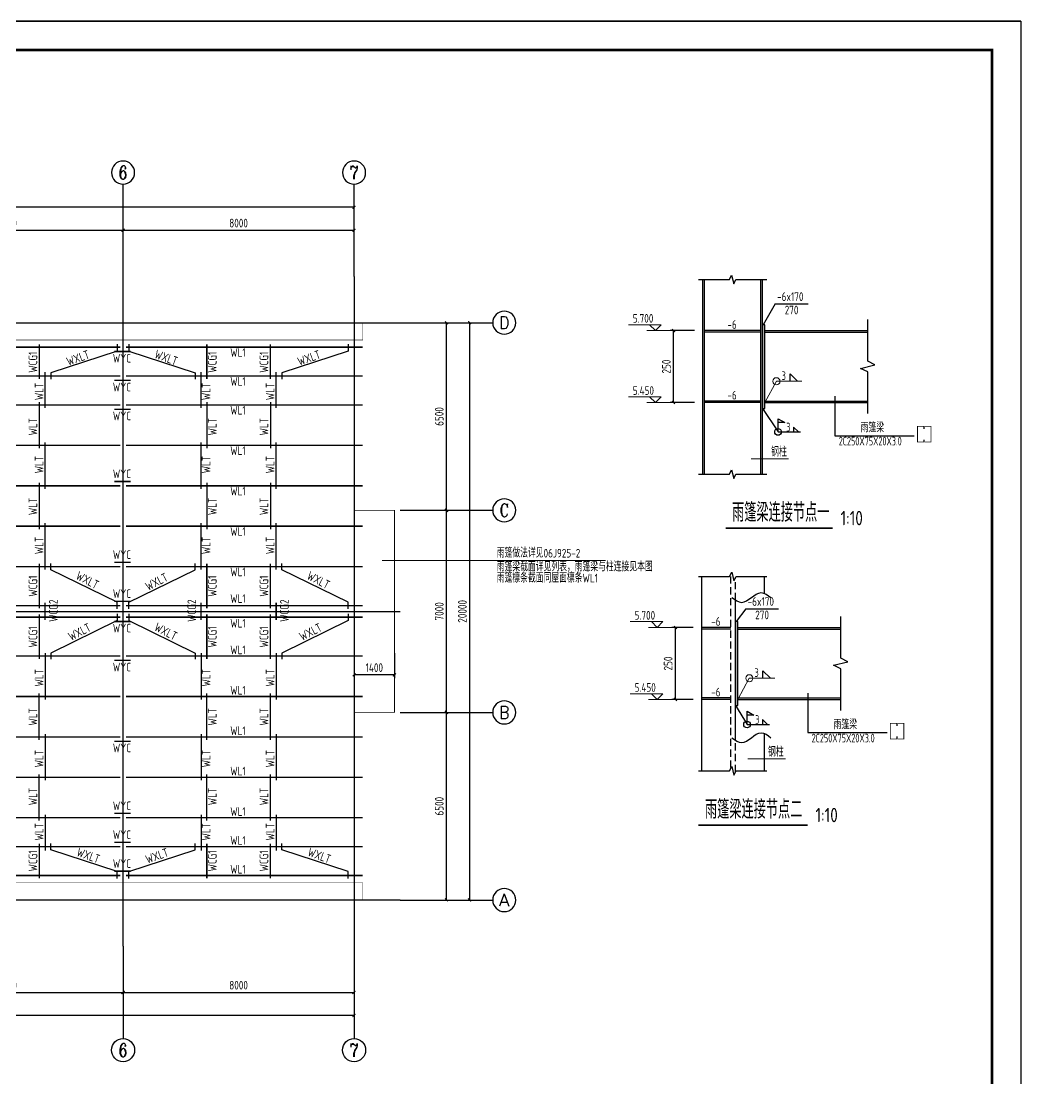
# Model space of a CAD drawing. Header units: millimetres. Extents: x 866561 to 877878, y 40199 to 44891.
# Drawn here: x 872699.3 to 873045.5, y 40432.4 to 40798.7 of the extents above; entities that cross this region are included whole.
import ezdxf
from ezdxf.enums import TextEntityAlignment as Align

# ---------------------------------------------------------------- set-up
doc = ezdxf.new("R2010")
doc.units = ezdxf.units.MM
doc.header["$LTSCALE"] = 1000
doc.header["$MEASUREMENT"] = 0
doc.linetypes.add('( Hidden )', pattern=[0.375, 0.25, -0.125])
doc.linetypes.add('DOTE', pattern=[2.42, 2, -0.2, 0.02, -0.2])
for name, color, linetype in [('10', 7, 'Continuous'), ('1111', 134, 'Continuous'), ('1307', 7, 'Continuous'), ('AXIS', 3, 'Continuous'), ('AXIS_TEXT', 7, 'Continuous'), ('D1', 112, 'Continuous'), ('D2', 6, 'Continuous'), ('DIM', 7, 'Continuous'), ('DOTE', 1, 'DOTE'), ('M_Prof', 2, 'Continuous'), ('M_Thin', 7, 'Continuous'), ('柱子', 8, 'Continuous'), ('标注', 7, 'Continuous'), ('檩条', 34, 'Continuous'), ('索引符号标注', 253, 'Continuous')]:
    doc.layers.add(name, color=color, linetype=linetype)
for name, color, linetype, lineweight in [('_0', 7, 'Continuous', 25), ('D3', 62, 'Continuous', 9), ('LZ', 64, 'Continuous', 9), ('细实线', 1, 'Continuous', 20)]:
    doc.layers.add(name, color=color, linetype=linetype, lineweight=lineweight)
doc.styles.add('_TCH_AXIS', font='COMPLEX', dxfattribs={"bigfont": 'GBCBIG'})
doc.styles.add('COMPLEX', font='COMPLEX')
doc.styles.add('GBHZ', font='gbenor.shx', dxfattribs={"width": 0.9, "bigfont": 'gbcbig.shx'})
doc.styles.add('TSSD_Dimension', font='Tssdeng.shx', dxfattribs={"width": 0.7, "bigfont": 'hztxt.shx'})
doc.styles.add('TSSD_REIN', font='tssdeng.shx', dxfattribs={"width": 0.7, "bigfont": 'tssdchn.shx'})
doc.dimstyles.new('Y10', dxfattribs={"dimscale": 0, "dimtxt": 3, "dimasz": 0.01, "dimexe": 1.2, "dimexo": 1, "dimgap": 1, "dimtad": 1, "dimdec": 0, "dimlfac": 10, "dimzin": 0, "dimdsep": 46, "dimtxsty": 'GBHZ', "dimblk1": 'DX', "dimblk2": 'DX', "dimsah": 1, "dimcen": 0.09, "dimdle": 1, "dimadec": 0, "dimazin": 0, "dimtfac": 1, "dimtdec": 0, "dimtix": 1, "dimtmove": 2, "dimatfit": 3, "dimldrblk": 'DX', "dimfxl": 0, "dimtolj": 1, "dimtzin": 0, "dimarcsym": 0})
doc.dimstyles.new('Y100', dxfattribs={"dimscale": 0, "dimtxt": 3, "dimasz": 0.01, "dimexe": 1.2, "dimexo": 2, "dimgap": 1, "dimtad": 1, "dimdec": 0, "dimlfac": 100, "dimzin": 0, "dimdsep": 46, "dimtxsty": 'GBHZ', "dimblk": 'DX', "dimcen": 0.09, "dimdle": 1, "dimclrd": 7, "dimclre": 7, "dimclrt": 7, "dimadec": 0, "dimazin": 0, "dimtfac": 1, "dimtdec": 0, "dimtix": 1, "dimtmove": 2, "dimatfit": 3, "dimldrblk": 'DX', "dimfxl": 0, "dimtolj": 1, "dimtzin": 0, "dimarcsym": 0})

# ---------------------------------------------------------------- blocks, each defined once
blk = doc.blocks.new('DX')
at = {"color": 0, "linetype": 'ByBlock', "const_width": 40}
blk.add_lwpolyline([(-54, -51), (46, 49)], dxfattribs=at)
blk = doc.blocks.new('*D150')
at = {"layer": 'Defpoints', "color": 0, "linetype": 'ByBlock', "transparency": 16777216}
for p in [(872925.23, 40691.6), (872933.44, 40691.6), (872933.44, 40666.6)]:
    blk.add_point(p, dxfattribs=at)
at = {"layer": 'dim', "color": 0, "linetype": 'ByBlock', "lineweight": -2, "transparency": 16777216}
for p, q in [((872932.44, 40691.6), (872924.03, 40691.6)), ((872925.23, 40666.61), (872925.23, 40691.59)), ((872932.44, 40666.6), (872924.03, 40666.6))]:
    blk.add_line(p, q, dxfattribs=at)
at = {"layer": 'dim', "color": 0, "linetype": 'ByBlock', "lineweight": -2, "transparency": 16777216, "xscale": 0.01, "yscale": 0.01, "zscale": 0.01}
for p, rotation in [((872925.23, 40691.6), 90), ((872925.23, 40666.6), 270)]:
    blk.add_blockref('DX', p, dxfattribs=dict(at, rotation=rotation))
at = {"layer": 'dim', "color": 0, "linetype": 'ByBlock', "transparency": 16777216, "insert": (872922.73, 40679.1), "char_height": 3, "attachment_point": 5, "rotation": 90, "style": 'GBHZ'}
blk.add_mtext('\\A1;250', dxfattribs=at)
blk = doc.blocks.new('*D151')
at = {"layer": 'Defpoints', "color": 0, "linetype": 'ByBlock', "transparency": 16777216}
for p in [(872925.85, 40588.73), (872933.06, 40588.73), (872933.06, 40563.73)]:
    blk.add_point(p, dxfattribs=at)
at = {"layer": 'dim', "color": 0, "linetype": 'ByBlock', "lineweight": -2, "transparency": 16777216}
for p, q in [((872932.06, 40588.73), (872924.65, 40588.73)), ((872925.85, 40563.74), (872925.85, 40588.72)), ((872932.06, 40563.73), (872924.65, 40563.73))]:
    blk.add_line(p, q, dxfattribs=at)
at = {"layer": 'dim', "color": 0, "linetype": 'ByBlock', "lineweight": -2, "transparency": 16777216, "xscale": 0.01, "yscale": 0.01, "zscale": 0.01}
for p, rotation in [((872925.85, 40588.73), 90), ((872925.85, 40563.73), 270)]:
    blk.add_blockref('DX', p, dxfattribs=dict(at, rotation=rotation))
at = {"layer": 'dim', "color": 0, "linetype": 'ByBlock', "transparency": 16777216, "insert": (872923.35, 40576.23), "char_height": 3, "attachment_point": 5, "rotation": 90, "style": 'GBHZ'}
blk.add_mtext('\\A1;250', dxfattribs=at)
blk = doc.blocks.new('_AXISO')
blk.add_circle((0, 0), 0.5)
at = {"layer": 'AXIS_TEXT', "style": 'COMPLEX', "width": 1.041667}
blk.add_attdef('A', text='', height=0.56, dxfattribs=at).set_placement((-0.25, -0.28), (0.25, -0.28), align=Align.FIT)
blk = doc.blocks.new('*D503')
at = {"layer": 'Defpoints', "color": 0, "transparency": 16777216}
for p in [(872654.6, 40478.3), (872734.6, 40478.3), (872734.6, 40462.3)]:
    blk.add_point(p, dxfattribs=at)
at = {"layer": 'dim', "color": 7, "lineweight": -2, "transparency": 16777216}
for p, q in [((872654.6, 40476.3), (872654.6, 40461.1)), ((872734.6, 40476.3), (872734.6, 40461.1)), ((872654.61, 40462.3), (872734.59, 40462.3))]:
    blk.add_line(p, q, dxfattribs=at)
at = {"layer": 'dim', "color": 7, "lineweight": -2, "transparency": 16777216, "xscale": 0.01, "yscale": 0.01, "zscale": 0.01, "rotation": 180}
blk.add_blockref('DX', (872654.6, 40462.3), dxfattribs=at)
at = {"layer": 'dim', "color": 7, "lineweight": -2, "transparency": 16777216, "xscale": 0.01, "yscale": 0.01, "zscale": 0.01}
blk.add_blockref('DX', (872734.6, 40462.3), dxfattribs=at)
at = {"layer": 'dim', "color": 7, "transparency": 16777216, "insert": (872694.6, 40464.8), "char_height": 3, "attachment_point": 5, "style": 'GBHZ'}
blk.add_mtext('\\A1;8000', dxfattribs=at)
blk = doc.blocks.new('*D504')
at = {"layer": 'Defpoints', "color": 0, "transparency": 16777216}
for p in [(872734.6, 40478.3), (872814.6, 40478.3), (872814.6, 40462.3)]:
    blk.add_point(p, dxfattribs=at)
at = {"layer": 'dim', "color": 7, "lineweight": -2, "transparency": 16777216}
for p, q in [((872734.6, 40476.3), (872734.6, 40461.1)), ((872814.6, 40476.3), (872814.6, 40461.1)), ((872734.61, 40462.3), (872814.59, 40462.3))]:
    blk.add_line(p, q, dxfattribs=at)
at = {"layer": 'dim', "color": 7, "lineweight": -2, "transparency": 16777216, "xscale": 0.01, "yscale": 0.01, "zscale": 0.01, "rotation": 180}
blk.add_blockref('DX', (872734.6, 40462.3), dxfattribs=at)
at = {"layer": 'dim', "color": 7, "lineweight": -2, "transparency": 16777216, "xscale": 0.01, "yscale": 0.01, "zscale": 0.01}
blk.add_blockref('DX', (872814.6, 40462.3), dxfattribs=at)
at = {"layer": 'dim', "color": 7, "transparency": 16777216, "insert": (872774.6, 40464.8), "char_height": 3, "attachment_point": 5, "style": 'GBHZ'}
blk.add_mtext('\\A1;8000', dxfattribs=at)
blk = doc.blocks.new('*D505')
at = {"layer": 'Defpoints', "color": 0, "transparency": 16777216}
for p in [(872334.6, 40478.3), (872814.6, 40478.3), (872334.6, 40454.3)]:
    blk.add_point(p, dxfattribs=at)
at = {"layer": 'dim', "color": 7, "lineweight": -2, "transparency": 16777216}
for p, q in [((872334.6, 40476.3), (872334.6, 40453.1)), ((872814.6, 40476.3), (872814.6, 40453.1)), ((872814.59, 40454.3), (872334.61, 40454.3))]:
    blk.add_line(p, q, dxfattribs=at)
at = {"layer": 'dim', "color": 7, "lineweight": -2, "transparency": 16777216, "xscale": 0.01, "yscale": 0.01, "zscale": 0.01, "rotation": 180}
blk.add_blockref('DX', (872334.6, 40454.3), dxfattribs=at)
at = {"layer": 'dim', "color": 7, "lineweight": -2, "transparency": 16777216, "xscale": 0.01, "yscale": 0.01, "zscale": 0.01}
blk.add_blockref('DX', (872814.6, 40454.3), dxfattribs=at)
at = {"layer": 'dim', "color": 7, "transparency": 16777216, "insert": (872574.6, 40456.8), "char_height": 3, "attachment_point": 5, "style": 'GBHZ'}
blk.add_mtext('\\A1;48000', dxfattribs=at)
blk = doc.blocks.new('*D510')
at = {"layer": 'Defpoints', "color": 0, "transparency": 16777216}
for p in [(872830.6, 40559.3), (872846.6, 40559.3), (872830.6, 40494.3)]:
    blk.add_point(p, dxfattribs=at)
at = {"layer": 'dim', "color": 7, "lineweight": -2, "transparency": 16777216}
for p, q in [((872832.6, 40559.3), (872847.8, 40559.3)), ((872846.6, 40494.31), (872846.6, 40559.29)), ((872832.6, 40494.3), (872847.8, 40494.3))]:
    blk.add_line(p, q, dxfattribs=at)
at = {"layer": 'dim', "color": 7, "lineweight": -2, "transparency": 16777216, "xscale": 0.01, "yscale": 0.01, "zscale": 0.01}
for p, rotation in [((872846.6, 40559.3), 90), ((872846.6, 40494.3), 270)]:
    blk.add_blockref('DX', p, dxfattribs=dict(at, rotation=rotation))
at = {"layer": 'dim', "color": 7, "transparency": 16777216, "insert": (872844.1, 40526.8), "char_height": 3, "attachment_point": 5, "rotation": 90, "style": 'GBHZ'}
blk.add_mtext('\\A1;6500', dxfattribs=at)
blk = doc.blocks.new('*D511')
at = {"layer": 'Defpoints', "color": 0, "transparency": 16777216}
for p in [(872830.6, 40629.3), (872846.6, 40629.3), (872830.6, 40559.3)]:
    blk.add_point(p, dxfattribs=at)
at = {"layer": 'dim', "color": 7, "lineweight": -2, "transparency": 16777216}
for p, q in [((872832.6, 40629.3), (872847.8, 40629.3)), ((872846.6, 40559.31), (872846.6, 40629.29)), ((872832.6, 40559.3), (872847.8, 40559.3))]:
    blk.add_line(p, q, dxfattribs=at)
at = {"layer": 'dim', "color": 7, "lineweight": -2, "transparency": 16777216, "xscale": 0.01, "yscale": 0.01, "zscale": 0.01}
for p, rotation in [((872846.6, 40629.3), 90), ((872846.6, 40559.3), 270)]:
    blk.add_blockref('DX', p, dxfattribs=dict(at, rotation=rotation))
at = {"layer": 'dim', "color": 7, "transparency": 16777216, "insert": (872844.1, 40594.3), "char_height": 3, "attachment_point": 5, "rotation": 90, "style": 'GBHZ'}
blk.add_mtext('\\A1;7000', dxfattribs=at)
blk = doc.blocks.new('*D512')
at = {"layer": 'Defpoints', "color": 0, "transparency": 16777216}
for p in [(872830.6, 40694.3), (872846.6, 40694.3), (872830.6, 40629.3)]:
    blk.add_point(p, dxfattribs=at)
at = {"layer": 'dim', "color": 7, "lineweight": -2, "transparency": 16777216}
for p, q in [((872832.6, 40694.3), (872847.8, 40694.3)), ((872846.6, 40629.31), (872846.6, 40694.29)), ((872832.6, 40629.3), (872847.8, 40629.3))]:
    blk.add_line(p, q, dxfattribs=at)
at = {"layer": 'dim', "color": 7, "lineweight": -2, "transparency": 16777216, "xscale": 0.01, "yscale": 0.01, "zscale": 0.01}
for p, rotation in [((872846.6, 40694.3), 90), ((872846.6, 40629.3), 270)]:
    blk.add_blockref('DX', p, dxfattribs=dict(at, rotation=rotation))
at = {"layer": 'dim', "color": 7, "transparency": 16777216, "insert": (872844.1, 40661.8), "char_height": 3, "attachment_point": 5, "rotation": 90, "style": 'GBHZ'}
blk.add_mtext('\\A1;6500', dxfattribs=at)
blk = doc.blocks.new('*D513')
at = {"layer": 'Defpoints', "color": 0, "transparency": 16777216}
for p in [(872830.6, 40694.3), (872830.6, 40494.3), (872854.6, 40494.3)]:
    blk.add_point(p, dxfattribs=at)
at = {"layer": 'dim', "color": 7, "lineweight": -2, "transparency": 16777216}
for p, q in [((872832.6, 40694.3), (872855.8, 40694.3)), ((872854.6, 40694.29), (872854.6, 40494.31)), ((872832.6, 40494.3), (872855.8, 40494.3))]:
    blk.add_line(p, q, dxfattribs=at)
at = {"layer": 'dim', "color": 7, "lineweight": -2, "transparency": 16777216, "xscale": 0.01, "yscale": 0.01, "zscale": 0.01}
for p, rotation in [((872854.6, 40694.3), 90), ((872854.6, 40494.3), 270)]:
    blk.add_blockref('DX', p, dxfattribs=dict(at, rotation=rotation))
at = {"layer": 'dim', "color": 7, "transparency": 16777216, "insert": (872852.1, 40594.3), "char_height": 3, "attachment_point": 5, "rotation": 90, "style": 'GBHZ'}
blk.add_mtext('\\A1;20000', dxfattribs=at)
blk = doc.blocks.new('*D518')
at = {"layer": 'Defpoints', "color": 0, "transparency": 16777216}
for p in [(872734.6, 40726.3), (872654.6, 40710.3), (872734.6, 40710.3)]:
    blk.add_point(p, dxfattribs=at)
at = {"layer": 'dim', "color": 7, "lineweight": -2, "transparency": 16777216}
for p, q in [((872654.6, 40712.3), (872654.6, 40727.5)), ((872654.61, 40726.3), (872734.59, 40726.3)), ((872734.6, 40712.3), (872734.6, 40727.5))]:
    blk.add_line(p, q, dxfattribs=at)
at = {"layer": 'dim', "color": 7, "lineweight": -2, "transparency": 16777216, "xscale": 0.01, "yscale": 0.01, "zscale": 0.01, "rotation": 180}
blk.add_blockref('DX', (872654.6, 40726.3), dxfattribs=at)
at = {"layer": 'dim', "color": 7, "lineweight": -2, "transparency": 16777216, "xscale": 0.01, "yscale": 0.01, "zscale": 0.01}
blk.add_blockref('DX', (872734.6, 40726.3), dxfattribs=at)
at = {"layer": 'dim', "color": 7, "transparency": 16777216, "insert": (872694.6, 40728.8), "char_height": 3, "attachment_point": 5, "style": 'GBHZ'}
blk.add_mtext('\\A1;8000', dxfattribs=at)
blk = doc.blocks.new('*D519')
at = {"layer": 'Defpoints', "color": 0, "transparency": 16777216}
for p in [(872814.6, 40726.3), (872734.6, 40710.3), (872814.6, 40710.3)]:
    blk.add_point(p, dxfattribs=at)
at = {"layer": 'dim', "color": 7, "lineweight": -2, "transparency": 16777216}
for p, q in [((872734.6, 40712.3), (872734.6, 40727.5)), ((872734.61, 40726.3), (872814.59, 40726.3)), ((872814.6, 40712.3), (872814.6, 40727.5))]:
    blk.add_line(p, q, dxfattribs=at)
at = {"layer": 'dim', "color": 7, "lineweight": -2, "transparency": 16777216, "xscale": 0.01, "yscale": 0.01, "zscale": 0.01, "rotation": 180}
blk.add_blockref('DX', (872734.6, 40726.3), dxfattribs=at)
at = {"layer": 'dim', "color": 7, "lineweight": -2, "transparency": 16777216, "xscale": 0.01, "yscale": 0.01, "zscale": 0.01}
blk.add_blockref('DX', (872814.6, 40726.3), dxfattribs=at)
at = {"layer": 'dim', "color": 7, "transparency": 16777216, "insert": (872774.6, 40728.8), "char_height": 3, "attachment_point": 5, "style": 'GBHZ'}
blk.add_mtext('\\A1;8000', dxfattribs=at)
blk = doc.blocks.new('*D520')
at = {"layer": 'Defpoints', "color": 0, "transparency": 16777216}
for p in [(872334.6, 40734.3), (872334.6, 40710.3), (872814.6, 40710.3)]:
    blk.add_point(p, dxfattribs=at)
at = {"layer": 'dim', "color": 7, "lineweight": -2, "transparency": 16777216}
for p, q in [((872334.6, 40712.3), (872334.6, 40735.5)), ((872814.6, 40712.3), (872814.6, 40735.5)), ((872814.59, 40734.3), (872334.61, 40734.3))]:
    blk.add_line(p, q, dxfattribs=at)
at = {"layer": 'dim', "color": 7, "lineweight": -2, "transparency": 16777216, "xscale": 0.01, "yscale": 0.01, "zscale": 0.01, "rotation": 180}
blk.add_blockref('DX', (872334.6, 40734.3), dxfattribs=at)
at = {"layer": 'dim', "color": 7, "lineweight": -2, "transparency": 16777216, "xscale": 0.01, "yscale": 0.01, "zscale": 0.01}
blk.add_blockref('DX', (872814.6, 40734.3), dxfattribs=at)
at = {"layer": 'dim', "color": 7, "transparency": 16777216, "insert": (872574.6, 40736.8), "char_height": 3, "attachment_point": 5, "style": 'GBHZ'}
blk.add_mtext('\\A1;48000', dxfattribs=at)
blk = doc.blocks.new('*D576')
at = {"layer": '_0', "color": 7, "lineweight": -2, "transparency": 16777216}
for p, q in [((872814.6, 40579.77), (872814.6, 40571.11)), ((872828.6, 40579.77), (872828.6, 40571.11)), ((872828.59, 40572.31), (872814.61, 40572.31))]:
    blk.add_line(p, q, dxfattribs=at)
at = {"layer": 'Defpoints', "color": 0, "transparency": 16777216}
for p in [(872814.6, 40581.77), (872828.6, 40581.77), (872814.6, 40572.31)]:
    blk.add_point(p, dxfattribs=at)
at = {"layer": '_0', "color": 7, "lineweight": -2, "transparency": 16777216, "xscale": 0.01, "yscale": 0.01, "zscale": 0.01, "rotation": 180}
blk.add_blockref('DX', (872814.6, 40572.31), dxfattribs=at)
at = {"layer": '_0', "color": 7, "lineweight": -2, "transparency": 16777216, "xscale": 0.01, "yscale": 0.01, "zscale": 0.01}
blk.add_blockref('DX', (872828.6, 40572.31), dxfattribs=at)
at = {"layer": '_0', "color": 7, "transparency": 16777216, "insert": (872821.6, 40574.81), "char_height": 3, "attachment_point": 5, "style": 'GBHZ'}
blk.add_mtext('\\A1;1400', dxfattribs=at)

msp = doc.modelspace()

# ---------------------------------------------------------------- linework, layer by layer
at = {"color": 0}
for p, q in [((873045.478, 40798.747), (872204.478, 40798.747)), ((872204.478, 40798.747), (873045.478, 40798.747)), ((873045.478, 40798.747), (873045.478, 40204.747))]:
    msp.add_line(p, q, dxfattribs=at)
at = {"color": 0, "const_width": 1}
msp.add_lwpolyline([(873035.478, 40214.747), (872229.478, 40214.747), (872229.478, 40788.747), (873035.478, 40788.747)], close=True, dxfattribs=at)
at = {"const_width": 0.6}
for points in [[(872943.221, 40623.094), (872980.294, 40623.094)], [(872933.844, 40520.226), (872971.625, 40520.226)]]:
    msp.add_lwpolyline(points, dxfattribs=at)
at = {"layer": '_0', "color": 0, "const_width": 0.3}
msp.add_lwpolyline([(872814.598, 40629.296), (872828.598, 40629.296), (872828.598, 40559.296), (872814.598, 40559.296)], dxfattribs=at)
at = {"layer": 'AXIS', "color": 0}
for p, q in [((872734.598, 40710.296), (872734.598, 40742.296)), ((872814.598, 40710.296), (872814.598, 40742.296)), ((872830.598, 40694.296), (872862.598, 40694.296)), ((872830.598, 40629.296), (872862.598, 40629.296)), ((872830.598, 40559.296), (872862.598, 40559.296)), ((872830.598, 40494.296), (872862.598, 40494.296)), ((872734.598, 40478.296), (872734.598, 40446.296)), ((872814.598, 40478.296), (872814.598, 40446.296))]:
    msp.add_line(p, q, dxfattribs=at)
at = {"layer": 'D1', "color": 251}
for p, q in [((872965.57, 40673.996), (872965.57, 40676.565)), ((872965.57, 40676.565), (872968.139, 40673.996)), ((872956.193, 40571.128), (872956.193, 40573.697)), ((872956.193, 40573.697), (872958.763, 40571.128))]:
    msp.add_line(p, q, dxfattribs=at)
at = {"layer": 'D2'}
for p, q in [((872935.352, 40641.87), (872935.352, 40709.231)), ((872935.916, 40641.87), (872935.916, 40709.231)), ((872955.485, 40641.87), (872955.485, 40709.231)), ((872956.048, 40641.87), (872956.048, 40709.231)), ((872955.485, 40691.599), (872935.916, 40691.599)), ((872956.848, 40691.599), (872992.475, 40691.599)), ((872955.485, 40691.029), (872935.916, 40691.029)), ((872956.848, 40691.029), (872992.475, 40691.029)), ((872955.485, 40667.159), (872935.916, 40667.159)), ((872955.485, 40666.596), (872935.916, 40666.596)), ((872956.848, 40667.159), (872992.475, 40667.159)), ((872956.848, 40666.596), (872992.475, 40666.596)), ((872935.05, 40539.001), (872935.05, 40606.363)), ((872956.73, 40600.518), (872956.73, 40606.363)), ((872946.672, 40549.65), (872946.672, 40598.211)), ((872945.108, 40588.731), (872935.05, 40588.731)), ((872947.472, 40588.731), (872983.098, 40588.731)), ((872945.108, 40588.161), (872935.05, 40588.161)), ((872947.472, 40588.161), (872983.098, 40588.161)), ((872945.108, 40564.291), (872935.05, 40564.291)), ((872945.108, 40563.728), (872935.05, 40563.728)), ((872947.472, 40564.291), (872983.098, 40564.291)), ((872947.472, 40563.728), (872983.098, 40563.728)), ((872956.73, 40539.001), (872956.73, 40551.957))]:
    msp.add_line(p, q, dxfattribs=at)
at = {"layer": 'D2', "linetype": '( Hidden )', "ltscale": 0.01}
for p, q in [((872945.108, 40540.16), (872945.108, 40607.385)), ((872946.672, 40598.211), (872946.672, 40606.011)), ((872946.672, 40538.65), (872946.672, 40549.65))]:
    msp.add_line(p, q, dxfattribs=at)
at = {"layer": 'D2'}
for points in [[(872956.048, 40664.596), (872956.848, 40664.596), (872956.848, 40693.596), (872956.048, 40693.596)], [(872946.672, 40561.728), (872947.472, 40561.728), (872947.472, 40590.728), (872946.672, 40590.728)]]:
    msp.add_lwpolyline(points, close=True, dxfattribs=at)
at = {"layer": 'D3'}
for p, q in [((872916.924, 40693.597), (872909.611, 40693.597)), ((872916.924, 40693.597), (872920.921, 40693.597)), ((872916.924, 40693.597), (872918.923, 40691.599)), ((872920.921, 40693.597), (872918.923, 40691.599)), ((872916.924, 40668.594), (872909.611, 40668.594)), ((872916.924, 40668.594), (872920.921, 40668.594)), ((872916.924, 40668.594), (872918.923, 40666.596)), ((872920.921, 40668.594), (872918.923, 40666.596)), ((872917.547, 40590.729), (872910.234, 40590.729)), ((872917.547, 40590.729), (872921.544, 40590.729)), ((872917.547, 40590.729), (872919.546, 40588.731)), ((872921.544, 40590.729), (872919.546, 40588.731)), ((872917.547, 40565.726), (872910.234, 40565.726)), ((872917.547, 40565.726), (872921.544, 40565.726)), ((872917.547, 40565.726), (872919.546, 40563.728)), ((872921.544, 40565.726), (872919.546, 40563.728))]:
    msp.add_line(p, q, dxfattribs=at)
for points in [[(872924.027, 40691.599), (872915.913, 40691.599)], [(872924.027, 40666.596), (872915.913, 40666.596)], [(872924.65, 40588.731), (872916.536, 40588.731)], [(872924.65, 40563.728), (872916.536, 40563.728)]]:
    msp.add_lwpolyline(points, dxfattribs=at)
at = {"layer": 'dim'}
for p, q in [((872956.048, 40664.596), (872961.39, 40656.44)), ((872961.39, 40656.44), (872961.39, 40660.992)), ((872961.39, 40660.992), (872963.757, 40659.664)), ((872963.757, 40659.664), (872961.39, 40659.664)), ((872961.39, 40656.44), (872969.184, 40656.44)), ((872966.742, 40658.154), (872968.456, 40656.44)), ((872966.742, 40658.154), (872966.742, 40656.44)), ((872946.672, 40561.728), (872950.655, 40555.123)), ((872950.655, 40555.123), (872950.655, 40559.675)), ((872950.655, 40559.675), (872953.021, 40558.347)), ((872953.021, 40558.347), (872950.655, 40558.347)), ((872956.007, 40556.837), (872957.721, 40555.123)), ((872956.007, 40556.837), (872956.007, 40555.123)), ((872950.655, 40555.123), (872958.448, 40555.123))]:
    msp.add_line(p, q, dxfattribs=at)
at = {"layer": 'dim', "const_width": 0.263}
for points in [[(873011.833, 40657.453), (873011.833, 40658.415), (873009.679, 40658.415), (873009.679, 40652.987), (873011.833, 40652.987), (873011.833, 40653.823)], [(873012.182, 40657.453), (873012.182, 40658.415), (873014.336, 40658.415), (873014.336, 40652.987), (873012.182, 40652.987), (873012.182, 40653.823)], [(873002.457, 40554.585), (873002.457, 40555.547), (873000.303, 40555.547), (873000.303, 40550.118), (873002.457, 40550.118), (873002.457, 40550.955)], [(873002.806, 40554.585), (873002.806, 40555.547), (873004.96, 40555.547), (873004.96, 40550.118), (873002.806, 40550.118), (873002.806, 40550.955)]]:
    msp.add_lwpolyline(points, dxfattribs=at)
at = {"layer": 'dim'}
for centre in [(872961.39, 40656.44), (872950.655, 40555.123)]:
    msp.add_circle(centre, 1.145, dxfattribs=at)
for points in [[(872961.39, 40659.664), (872961.39, 40660.992), (872963.757, 40659.664), (872961.39, 40659.664)], [(872950.655, 40558.347), (872950.655, 40559.675), (872953.021, 40558.347), (872950.655, 40558.347)]]:
    msp.add_solid(points, dxfattribs=at)
at = {"layer": 'DOTE', "linetype": 'DOTE'}
for p, q in [((872734.598, 40478.296), (872734.598, 40710.296)), ((872814.598, 40710.296), (872814.598, 40478.296)), ((872318.598, 40694.296), (872830.598, 40694.296)), ((872318.598, 40594.296), (872830.598, 40594.296)), ((872830.598, 40494.296), (872318.598, 40494.296))]:
    msp.add_line(p, q, dxfattribs=at)
at = {"layer": 'LZ'}
for p, q in [((872952.075, 40647.076), (872965.058, 40647.076)), ((872901.682, 40611.965), (872824.31, 40611.965)), ((872950.982, 40543.166), (872963.966, 40543.166))]:
    msp.add_line(p, q, dxfattribs=at)
at = {"layer": 'M_Prof'}
for points in [[(872945.432, 40599.099), (872948.808, 40597.411), (872952.184, 40599.099), (872955.56, 40600.787), (872958.935, 40599.099)], [(872945.432, 40550.538), (872948.808, 40548.85), (872952.184, 40550.538), (872955.56, 40552.226), (872958.935, 40550.538)]]:
    msp.add_spline(points, degree=3, dxfattribs=at)
at = {"layer": 'M_Thin', "color": 7, "linetype": 'ByBlock'}
for points in [[(872933.852, 40709.231), (872944.575, 40709.231), (872945.325, 40710.731), (872946.075, 40707.731), (872946.825, 40709.231), (872957.548, 40709.231)], [(872933.852, 40641.87), (872944.575, 40641.87), (872945.325, 40643.37), (872946.075, 40640.37), (872946.825, 40641.87), (872957.548, 40641.87)], [(872933.874, 40606.363), (872944.597, 40606.363), (872945.347, 40607.863), (872946.097, 40604.863), (872946.847, 40606.363), (872957.57, 40606.363)], [(872933.874, 40539.001), (872944.597, 40539.001), (872945.347, 40540.501), (872946.097, 40537.501), (872946.847, 40539.001), (872957.57, 40539.001)]]:
    msp.add_lwpolyline(points, dxfattribs=at)
at = {"layer": 'M_Thin', "elevation": 4.164}
for points in [[(872992.475, 40662.846), (872992.475, 40677.222), (872989.974, 40678.473), (872994.975, 40679.723), (872992.475, 40680.973), (872992.475, 40695.35)], [(872983.098, 40559.977), (872983.098, 40574.354), (872980.597, 40575.604), (872985.598, 40576.854), (872983.098, 40578.105), (872983.098, 40592.481)]]:
    msp.add_lwpolyline(points, dxfattribs=at)
at = {"layer": '柱子'}
for p, q in [((872960.44, 40700.812), (872956.248, 40693.596)), ((872960.44, 40700.812), (872971.793, 40700.812)), ((872950.237, 40595.194), (872946.872, 40590.728)), ((872950.237, 40595.194), (872961.59, 40595.194))]:
    msp.add_line(p, q, dxfattribs=at)
at = {"layer": '标注', "const_width": 0.15}
for points in [[(872331.598, 40694.296), (872331.598, 40688.296), (872817.598, 40688.296), (872817.598, 40694.296)], [(872331.598, 40494.296), (872331.598, 40500.296), (872817.598, 40500.296), (872817.598, 40494.296)]]:
    msp.add_lwpolyline(points, close=True, dxfattribs=at)
at = {"layer": '檩条', "color": 4, "linetype": 'ByBlock'}
for p, q in [((872707.598, 40664.796), (872707.598, 40677.187)), ((872761.598, 40664.796), (872761.598, 40677.187)), ((872787.598, 40664.796), (872787.598, 40677.187)), ((872707.598, 40636.796), (872707.598, 40652.796)), ((872761.598, 40636.796), (872761.598, 40652.796)), ((872787.598, 40636.796), (872787.598, 40652.796)), ((872707.598, 40608.796), (872707.598, 40624.796)), ((872761.598, 40608.796), (872761.598, 40624.796)), ((872787.598, 40608.796), (872787.598, 40624.796)), ((872707.598, 40579.796), (872707.598, 40563.796)), ((872761.598, 40579.796), (872761.598, 40563.796)), ((872787.598, 40579.796), (872787.598, 40563.796)), ((872707.598, 40551.796), (872707.598, 40535.796)), ((872761.598, 40551.796), (872761.598, 40535.796)), ((872787.598, 40551.796), (872787.598, 40535.796)), ((872707.598, 40523.796), (872707.598, 40511.406)), ((872761.598, 40523.796), (872761.598, 40511.406)), ((872787.598, 40523.796), (872787.598, 40511.406))]:
    msp.add_line(p, q, dxfattribs=at)
at = {"layer": '檩条', "color": 4}
for p, q in [((872705.598, 40666.796), (872705.598, 40650.796)), ((872763.598, 40666.796), (872763.598, 40650.796)), ((872785.598, 40666.796), (872785.598, 40650.796)), ((872705.598, 40638.796), (872705.598, 40622.796)), ((872763.598, 40638.796), (872763.598, 40622.796)), ((872785.598, 40638.796), (872785.598, 40622.796)), ((872705.598, 40549.796), (872705.598, 40565.796)), ((872763.598, 40549.796), (872763.598, 40565.796)), ((872785.598, 40549.796), (872785.598, 40565.796)), ((872705.598, 40521.796), (872705.598, 40537.796)), ((872763.598, 40521.796), (872763.598, 40537.796)), ((872785.598, 40521.796), (872785.598, 40537.796))]:
    msp.add_line(p, q, dxfattribs=at)
at = {"layer": '檩条', "color": 4, "const_width": 0.5}
for points in [[(872733.598, 40685.796), (872655.598, 40685.796)], [(872705.598, 40686.796), (872705.598, 40674.796)], [(872817.598, 40685.796), (872735.598, 40685.796)], [(872763.598, 40686.796), (872763.598, 40674.796)], [(872785.598, 40686.796), (872785.598, 40674.796)], [(872733.598, 40675.796), (872655.598, 40675.796)], [(872817.598, 40675.796), (872735.598, 40675.796)], [(872733.598, 40665.796), (872655.598, 40665.796)], [(872817.598, 40665.796), (872735.598, 40665.796)], [(872655.598, 40651.796), (872733.598, 40651.796)], [(872735.598, 40651.796), (872817.598, 40651.796)], [(872655.598, 40637.796), (872733.598, 40637.796)], [(872735.598, 40637.796), (872817.598, 40637.796)], [(872655.598, 40623.796), (872733.598, 40623.796)], [(872735.598, 40623.796), (872817.598, 40623.796)], [(872705.598, 40595.296), (872705.598, 40610.796)], [(872763.598, 40595.296), (872763.598, 40610.796)], [(872785.598, 40595.296), (872785.598, 40610.796)], [(872655.598, 40609.796), (872733.598, 40609.796)], [(872735.598, 40609.796), (872817.598, 40609.796)], [(872655.598, 40596.296), (872733.598, 40596.296)], [(872707.598, 40597.296), (872707.598, 40591.296)], [(872735.598, 40596.296), (872817.598, 40596.296)], [(872761.598, 40597.296), (872761.598, 40591.296)], [(872787.598, 40597.296), (872787.598, 40591.296)], [(872655.598, 40592.296), (872733.598, 40592.296)], [(872705.598, 40593.296), (872705.598, 40577.796)], [(872735.598, 40592.296), (872817.598, 40592.296)], [(872763.598, 40593.296), (872763.598, 40577.796)], [(872785.598, 40593.296), (872785.598, 40577.796)], [(872655.598, 40578.796), (872733.598, 40578.796)], [(872735.598, 40578.796), (872817.598, 40578.796)], [(872655.598, 40564.796), (872733.598, 40564.796)], [(872735.598, 40564.796), (872817.598, 40564.796)], [(872655.598, 40550.796), (872733.598, 40550.796)], [(872735.598, 40550.796), (872817.598, 40550.796)], [(872655.598, 40536.796), (872733.598, 40536.796)], [(872735.598, 40536.796), (872817.598, 40536.796)], [(872733.598, 40522.796), (872655.598, 40522.796)], [(872817.598, 40522.796), (872735.598, 40522.796)], [(872733.598, 40512.796), (872655.598, 40512.796)], [(872705.598, 40501.796), (872705.598, 40513.796)], [(872817.598, 40512.796), (872735.598, 40512.796)], [(872763.598, 40501.796), (872763.598, 40513.796)], [(872785.598, 40501.796), (872785.598, 40513.796)], [(872733.598, 40502.796), (872655.598, 40502.796)], [(872817.598, 40502.796), (872735.598, 40502.796)]]:
    msp.add_lwpolyline(points, dxfattribs=at)
at = {"layer": '檩条', "color": 4, "linetype": 'ByBlock'}
for points in [[(872732.598, 40686.797), (872732.598, 40684.447), (872709.598, 40676.866), (872709.598, 40674.726)], [(872736.598, 40686.797), (872736.598, 40684.447), (872759.598, 40676.866), (872759.598, 40674.726)], [(872812.598, 40686.797), (872812.598, 40684.447), (872789.598, 40676.866), (872789.598, 40674.726)], [(872732.598, 40595.121), (872732.598, 40597.471), (872709.598, 40608.726), (872709.598, 40610.866)], [(872736.598, 40595.121), (872736.598, 40597.471), (872759.598, 40608.726), (872759.598, 40610.866)], [(872812.598, 40595.121), (872812.598, 40597.471), (872789.598, 40608.726), (872789.598, 40610.866)], [(872732.598, 40593.471), (872732.598, 40591.121), (872709.598, 40579.866), (872709.598, 40577.726)], [(872736.598, 40593.471), (872736.598, 40591.121), (872759.598, 40579.866), (872759.598, 40577.726)], [(872812.598, 40593.471), (872812.598, 40591.121), (872789.598, 40579.866), (872789.598, 40577.726)], [(872732.598, 40501.795), (872732.598, 40504.146), (872709.598, 40511.726), (872709.598, 40513.866)], [(872736.598, 40501.795), (872736.598, 40504.146), (872759.598, 40511.726), (872759.598, 40513.866)], [(872812.598, 40501.795), (872812.598, 40504.146), (872789.598, 40511.726), (872789.598, 40513.866)]]:
    msp.add_lwpolyline(points, dxfattribs=at)
at = {"layer": '檩条', "color": 6, "const_width": 0.5}
for points in [[(872731.615, 40684.296), (872737.282, 40684.296)], [(872731.615, 40674.296), (872737.282, 40674.296)], [(872731.615, 40664.296), (872737.282, 40664.296)], [(872731.615, 40639.296), (872737.282, 40639.296)], [(872731.615, 40611.296), (872737.282, 40611.296)], [(872731.615, 40597.796), (872737.282, 40597.796)], [(872731.615, 40590.796), (872737.282, 40590.796)], [(872731.615, 40577.296), (872737.282, 40577.296)], [(872731.615, 40549.296), (872737.282, 40549.296)], [(872731.615, 40524.296), (872737.282, 40524.296)], [(872731.615, 40514.296), (872737.282, 40514.296)], [(872731.615, 40504.296), (872737.282, 40504.296)]]:
    msp.add_lwpolyline(points, dxfattribs=at)
at = {"layer": '索引符号标注', "ltscale": 0.005}
for p, q in [((872981.073, 40668.874, 4.164), (872981.073, 40655.144)), ((872981.073, 40655.144), (873008.52, 40655.144)), ((872971.696, 40566.006, 4.164), (872971.696, 40552.276)), ((872971.696, 40552.276), (872999.143, 40552.276))]:
    msp.add_line(p, q, dxfattribs=at)
at = {"layer": '细实线', "color": 251}
for p, q in [((872960.829, 40673.996), (872956.848, 40666.596)), ((872960.829, 40673.996), (872969.647, 40673.996)), ((872951.453, 40571.128), (872947.472, 40563.728)), ((872951.453, 40571.128), (872960.27, 40571.128))]:
    msp.add_line(p, q, dxfattribs=at)
for centre in [(872960.829, 40673.996), (872951.453, 40571.128)]:
    msp.add_circle(centre, 1.238, dxfattribs=at)

# ---------------------------------------------------------------- block references
at = {"layer": 'AXIS', "color": 0}
ref = msp.add_blockref('_AXISO', (872734.598, 40746.296), dxfattribs=dict(at, xscale=-8, yscale=8, zscale=8, rotation=180))
ref.add_attrib('A', '6', dxfattribs={"layer": 'AXIS_TEXT', "color": 0, "height": 4.659, "style": '_TCH_AXIS'}).set_placement((872733.045, 40743.967), (872736.151, 40743.967), align=Align.FIT)
ref = msp.add_blockref('_AXISO', (872814.598, 40746.296), dxfattribs=dict(at, xscale=-8, yscale=8, zscale=8, rotation=180))
ref.add_attrib('A', '7', dxfattribs={"layer": 'AXIS_TEXT', "color": 0, "height": 4.659, "style": '_TCH_AXIS'}).set_placement((872813.045, 40743.967), (872816.151, 40743.967), align=Align.FIT)
ref = msp.add_blockref('_AXISO', (872866.598, 40694.296), dxfattribs=dict(at, xscale=-8, yscale=8, zscale=8))
ref.add_attrib('A', 'D', dxfattribs={"layer": 'AXIS_TEXT', "color": 0, "height": 4.353, "style": '_TCH_AXIS'}).set_placement((872864.837, 40692.12), (872868.36, 40692.12), align=Align.FIT)
ref = msp.add_blockref('_AXISO', (872866.598, 40629.296), dxfattribs=dict(at, xscale=-8, yscale=8, zscale=8))
ref.add_attrib('A', 'C', dxfattribs={"layer": 'AXIS_TEXT', "color": 0, "height": 4.557, "style": '_TCH_AXIS'}).set_placement((872864.971, 40627.018), (872868.226, 40627.018), align=Align.FIT)
ref = msp.add_blockref('_AXISO', (872866.598, 40559.296), dxfattribs=dict(at, xscale=-8, yscale=8, zscale=8))
ref.add_attrib('A', 'B', dxfattribs={"layer": 'AXIS_TEXT', "color": 0, "height": 4.353, "style": '_TCH_AXIS'}).set_placement((872864.837, 40557.12), (872868.36, 40557.12), align=Align.FIT)
ref = msp.add_blockref('_AXISO', (872866.598, 40494.296), dxfattribs=dict(at, xscale=-8, yscale=8, zscale=8))
ref.add_attrib('A', 'A', dxfattribs={"layer": 'AXIS_TEXT', "color": 0, "height": 4.252, "style": '_TCH_AXIS'}).set_placement((872864.776, 40492.17), (872868.421, 40492.17), align=Align.FIT)
ref = msp.add_blockref('_AXISO', (872734.598, 40442.296), dxfattribs=dict(at, xscale=8, yscale=8, zscale=8))
ref.add_attrib('A', '6', dxfattribs={"layer": 'AXIS_TEXT', "color": 0, "height": 4.659, "style": '_TCH_AXIS'}).set_placement((872733.045, 40439.967), (872736.151, 40439.967), align=Align.FIT)
ref = msp.add_blockref('_AXISO', (872814.598, 40442.296), dxfattribs=dict(at, xscale=8, yscale=8, zscale=8))
ref.add_attrib('A', '7', dxfattribs={"layer": 'AXIS_TEXT', "color": 0, "height": 4.659, "style": '_TCH_AXIS'}).set_placement((872813.045, 40439.967), (872816.151, 40439.967), align=Align.FIT)

# ---------------------------------------------------------------- texts
at = {"layer": '10', "style": 'GBHZ', "width": 0.9}
for s, p in [('雨篷梁连接节点一', (872945.496, 40625.336)), ('雨篷梁连接节点二', (872936.12, 40522.467))]:
    msp.add_text(s, height=6.5, dxfattribs=at).set_placement(p)
at = {"layer": '1111', "style": 'TSSD_REIN', "width": 0.7}
for s, rotation, p in [('雨篷梁', 360, (872989.978, 40656.375)), ('2C250X75X20X3.0', 0, (872982.421, 40651.773)), ('钢柱', 0, (872959.007, 40647.941)), ('雨篷梁', 360, (872980.601, 40553.507)), ('2C250X75X20X3.0', 0, (872973.044, 40548.904)), ('钢柱', 0, (872957.914, 40544.031))]:
    msp.add_text(s, height=3, rotation=rotation, dxfattribs=at).set_placement(p)
at = {"layer": '1307'}
for s, height, style, width, p in [('-6x170', 3, 'GBHZ', 0.9, (872961.077, 40701.823)), ('270', 3, 'GBHZ', 0.9, (872963.708, 40697.18)), ('5.700', 3, 'GBHZ', 0.9, (872911.114, 40694.295)), ('-6', 3, 'GBHZ', 0.9, (872943.858, 40692.155)), ('WL1', 3, 'GBHZ', 0.9, (872771.72, 40682.466)), ('3', 3, 'TSSD_Dimension', 0.7, (872962.661, 40674.443)), ('WL1', 3, 'GBHZ', 0.9, (872771.72, 40672.466)), ('5.450', 3, 'GBHZ', 0.9, (872911.114, 40669.291)), ('-6', 3, 'GBHZ', 0.9, (872943.858, 40667.694)), ('WL1', 3, 'GBHZ', 0.9, (872771.72, 40662.466)), ('3', 3, 'TSSD_Dimension', 0.7, (872964.253, 40656.645)), ('WL1', 3, 'GBHZ', 0.9, (872771.72, 40648.466)), ('WL1', 3, 'GBHZ', 0.9, (872771.72, 40634.466)), ('1:10', 5, 'GBHZ', 0.9, (872983.059, 40624.111, -0.009)), ('WL1', 3, 'GBHZ', 0.9, (872771.72, 40620.466)), ('雨篷做法详见06J925-2', 3, 'GBHZ', 0.9, (872864.007, 40612.948)), ('雨篷梁截面详见列表，雨篷梁与柱连接见本图', 3, 'GBHZ', 0.9, (872864.007, 40608.19)), ('WL1', 3, 'GBHZ', 0.9, (872771.72, 40606.466)), ('雨篷檩条截面同屋面檩条WL1', 3, 'GBHZ', 0.9, (872864.007, 40604.316)), ('WL1', 3, 'GBHZ', 0.9, (872771.72, 40597.238)), ('-6x170', 3, 'GBHZ', 0.9, (872950.874, 40596.206)), ('5.700', 3, 'GBHZ', 0.9, (872911.736, 40591.426)), ('270', 3, 'GBHZ', 0.9, (872953.505, 40591.563)), ('WL1', 3, 'GBHZ', 0.9, (872771.72, 40588.688)), ('-6', 3, 'GBHZ', 0.9, (872938.255, 40589.287)), ('WL1', 3, 'GBHZ', 0.9, (872771.72, 40579.46)), ('3', 3, 'TSSD_Dimension', 0.7, (872953.284, 40571.575)), ('WL1', 3, 'GBHZ', 0.9, (872771.72, 40565.46)), ('5.450', 3, 'GBHZ', 0.9, (872911.736, 40566.423)), ('-6', 3, 'GBHZ', 0.9, (872938.255, 40564.826)), ('3', 3, 'TSSD_Dimension', 0.7, (872953.517, 40555.329)), ('WL1', 3, 'GBHZ', 0.9, (872771.72, 40551.46)), ('WL1', 3, 'GBHZ', 0.9, (872771.72, 40537.46)), ('WL1', 3, 'GBHZ', 0.9, (872771.72, 40523.46)), ('1:10', 5, 'GBHZ', 0.9, (872974.39, 40521.243, -0.009)), ('WL1', 3, 'GBHZ', 0.9, (872771.72, 40513.46)), ('WL1', 3, 'GBHZ', 0.9, (872771.72, 40503.46))]:
    msp.add_text(s, height=height, dxfattribs=dict(at, style=style, width=width)).set_placement(p)
at = {"layer": '1307', "style": 'GBHZ', "width": 0.9}
for s, rotation, p in [('WXLT', 19.9872, (872715.687, 40679.288)), ('WXLT', 340.0128, (872745.219, 40682.179)), ('WXLT', 19.9872, (872795.687, 40679.288)), ('WCG1', 90, (872704.872, 40676.96)), ('WCG1', 90, (872766.991, 40676.96)), ('WCG1', 90, (872784.872, 40676.96)), ('WLT', 90, (872707.02, 40667.447)), ('WLT', 90, (872764.843, 40667.447)), ('WLT', 90, (872787.02, 40667.447)), ('WLT', 90, (872704.872, 40655.23)), ('WLT', 90, (872766.991, 40655.23)), ('WLT', 90, (872784.872, 40655.23)), ('WLT', 90, (872707.02, 40642.1)), ('WLT', 90, (872764.843, 40642.1)), ('WLT', 90, (872787.02, 40642.1)), ('WLT', 90, (872704.872, 40627.63)), ('WLT', 90, (872766.991, 40627.63)), ('WLT', 90, (872784.872, 40627.63)), ('WLT', 90, (872707.02, 40614.1)), ('WLT', 90, (872764.843, 40614.1)), ('WLT', 90, (872787.02, 40614.1)), ('WXLT', 332.72655, (872717.969, 40605.624)), ('WXLT', 27.27345, (872743.279, 40601.38)), ('WXLT', 332.72655, (872797.969, 40605.624)), ('WCG1', 90, (872704.872, 40599.383)), ('WCG1', 90, (872766.991, 40599.383)), ('WCG1', 90, (872784.872, 40599.383)), ('WCG2', 90, (872711.966, 40590.674)), ('WCG2', 90, (872759.898, 40590.674)), ('WCG2', 90, (872791.966, 40590.674)), ('WCG1', 90, (872704.872, 40581.77)), ('WXLT', 27.27345, (872716.611, 40583.999)), ('WXLT', 332.72655, (872745.119, 40587.848)), ('WCG1', 90, (872766.991, 40581.77)), ('WCG1', 90, (872784.872, 40581.77)), ('WXLT', 27.27345, (872796.611, 40583.999)), ('WLT', 90, (872707.02, 40568.253)), ('WLT', 90, (872764.843, 40568.253)), ('WLT', 90, (872787.02, 40568.253)), ('WLT', 90, (872704.872, 40554.723)), ('WLT', 90, (872766.991, 40554.723)), ('WLT', 90, (872784.872, 40554.723)), ('WLT', 90, (872707.02, 40540.253)), ('WLT', 90, (872764.843, 40540.253)), ('WLT', 90, (872787.02, 40540.253)), ('WLT', 90, (872704.872, 40527.123)), ('WLT', 90, (872766.991, 40527.123)), ('WLT', 90, (872784.872, 40527.123)), ('WLT', 90, (872707.02, 40514.906)), ('WLT', 90, (872764.843, 40514.906)), ('WLT', 90, (872787.02, 40514.906)), ('WXLT', 340.0128, (872718.256, 40509.699)), ('WXLT', 19.9872, (872743.046, 40506.828)), ('WXLT', 340.0128, (872798.256, 40509.699)), ('WCG1', 90, (872704.872, 40504.193)), ('WCG1', 90, (872766.991, 40504.193)), ('WCG1', 90, (872784.872, 40504.193))]:
    msp.add_text(s, height=3, rotation=rotation, dxfattribs=at).set_placement(p)
at = {"layer": '檩条', "color": 6, "style": 'GBHZ', "width": 0.9}
for p in [(872731.066, 40680.487), (872731.066, 40670.487), (872731.066, 40660.487), (872731.066, 40640.439), (872731.066, 40612.439), (872731.066, 40598.939), (872731.066, 40586.987), (872731.066, 40573.487), (872731.066, 40545.487), (872731.066, 40525.439), (872731.066, 40515.439), (872731.066, 40505.439)]:
    msp.add_text('WYC', height=3, dxfattribs=at).set_placement(p)

# ---------------------------------------------------------------- dimensions: what is measured, and where the dimension line sits
at = {"layer": '_0'}
dim = msp.add_linear_dim(base=(872814.598, 40572.308), p1=(872828.598, 40581.77), p2=(872814.598, 40581.77), dimstyle='Y100', override={"dimscale": 1, "dimfxl": 2}, dxfattribs=at)
dim.commit()
dim.dimension.update_dxf_attribs({"geometry": '*D576', "text_midpoint": (872821.598, 40574.808)})
at = {"layer": 'dim'}
for base, p1, p2, picture, middle in [((872334.598, 40734.296), (872814.598, 40710.296), (872334.598, 40710.296), '*D520', (872574.598, 40736.796)), ((872734.598, 40726.296), (872654.598, 40710.296), (872734.598, 40710.296), '*D518', (872694.598, 40728.796)), ((872814.598, 40726.296), (872734.598, 40710.296), (872814.598, 40710.296), '*D519', (872774.598, 40728.796)), ((872334.598, 40454.296), (872814.598, 40478.296), (872334.598, 40478.296), '*D505', (872574.598, 40456.796)), ((872734.598, 40462.296), (872654.598, 40478.296), (872734.598, 40478.296), '*D503', (872694.598, 40464.796)), ((872814.598, 40462.296), (872734.598, 40478.296), (872814.598, 40478.296), '*D504', (872774.598, 40464.796))]:
    dim = msp.add_linear_dim(base=base, p1=p1, p2=p2, dimstyle='Y100', override={"dimscale": 1, "dimfxl": 2}, dxfattribs=at)
    dim.commit()
    dim.dimension.update_dxf_attribs({"geometry": picture, "text_midpoint": middle})
for base, p1, p2, picture, middle in [((872846.598, 40694.296), (872830.598, 40629.296), (872830.598, 40694.296), '*D512', (872844.098, 40661.796)), ((872854.598, 40494.296), (872830.598, 40694.296), (872830.598, 40494.296), '*D513', (872852.098, 40594.296)), ((872846.598, 40629.296), (872830.598, 40559.296), (872830.598, 40629.296), '*D511', (872844.098, 40594.296)), ((872846.598, 40559.296), (872830.598, 40494.296), (872830.598, 40559.296), '*D510', (872844.098, 40526.796))]:
    dim = msp.add_linear_dim(base=base, p1=p1, p2=p2, angle=90, dimstyle='Y100', override={"dimscale": 1, "dimfxl": 2}, dxfattribs=at)
    dim.commit()
    dim.dimension.update_dxf_attribs({"geometry": picture, "text_midpoint": middle})
at = {"layer": 'dim', "linetype": 'ByBlock'}
for base, p1, p2, picture, middle in [((872925.227, 40691.599), (872933.436, 40666.596), (872933.436, 40691.599), '*D150', (872922.727, 40679.098)), ((872925.85, 40588.731), (872933.058, 40563.728), (872933.058, 40588.731), '*D151', (872923.35, 40576.229))]:
    dim = msp.add_linear_dim(base=base, p1=p1, p2=p2, angle=90, dimstyle='Y10', override={"dimscale": 1}, dxfattribs=at)
    dim.commit()
    dim.dimension.update_dxf_attribs({"geometry": picture, "text_midpoint": middle})

doc.saveas('drawing.dxf')
